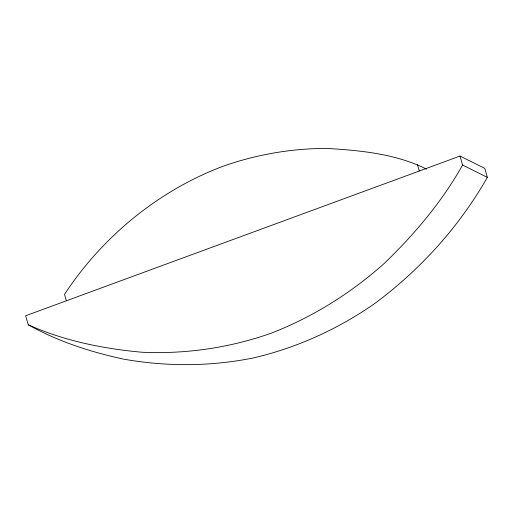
<?xml version="1.0" encoding="UTF-8"?>
<svg xmlns="http://www.w3.org/2000/svg" width="513" height="513" viewBox="0 0 513 513"><rect width="100%" height="100%" fill="white"/><g stroke="black" fill="none" stroke-linecap="round" stroke-linejoin="round"><path stroke-width="0.77" d="M460.007 156.055L462.591 165.045C442.046 201.66 414.754 233.954 384.667 263.073C351.123 293 312.783 317.188 270.768 333.341C229.497 347.846 185.834 354.214 142.139 352.251C103.087 348.737 64.151 340.863 28.228 324.761L25.65 315.771L460.007 156.055L484.772 168.367L487.35 177.363C459.039 227.086 419.807 270.236 373.823 304.196C337.407 329.295 296.803 347.788 253.691 357.862C210.554 366.628 166.186 366.776 122.896 358.997C89.935 351.809 57.751 341.305 28.228 324.761M426.643 169.175C395.837 153.791 360.575 150.418 326.659 148.43C291.294 148.443 256.218 154.548 222.873 166.321C158.216 190.772 102.414 236.711 64.529 294.372L66.369 300.798M462.591 165.045L487.35 177.363M417.447 164.602L419.288 171.028"/></g></svg>
